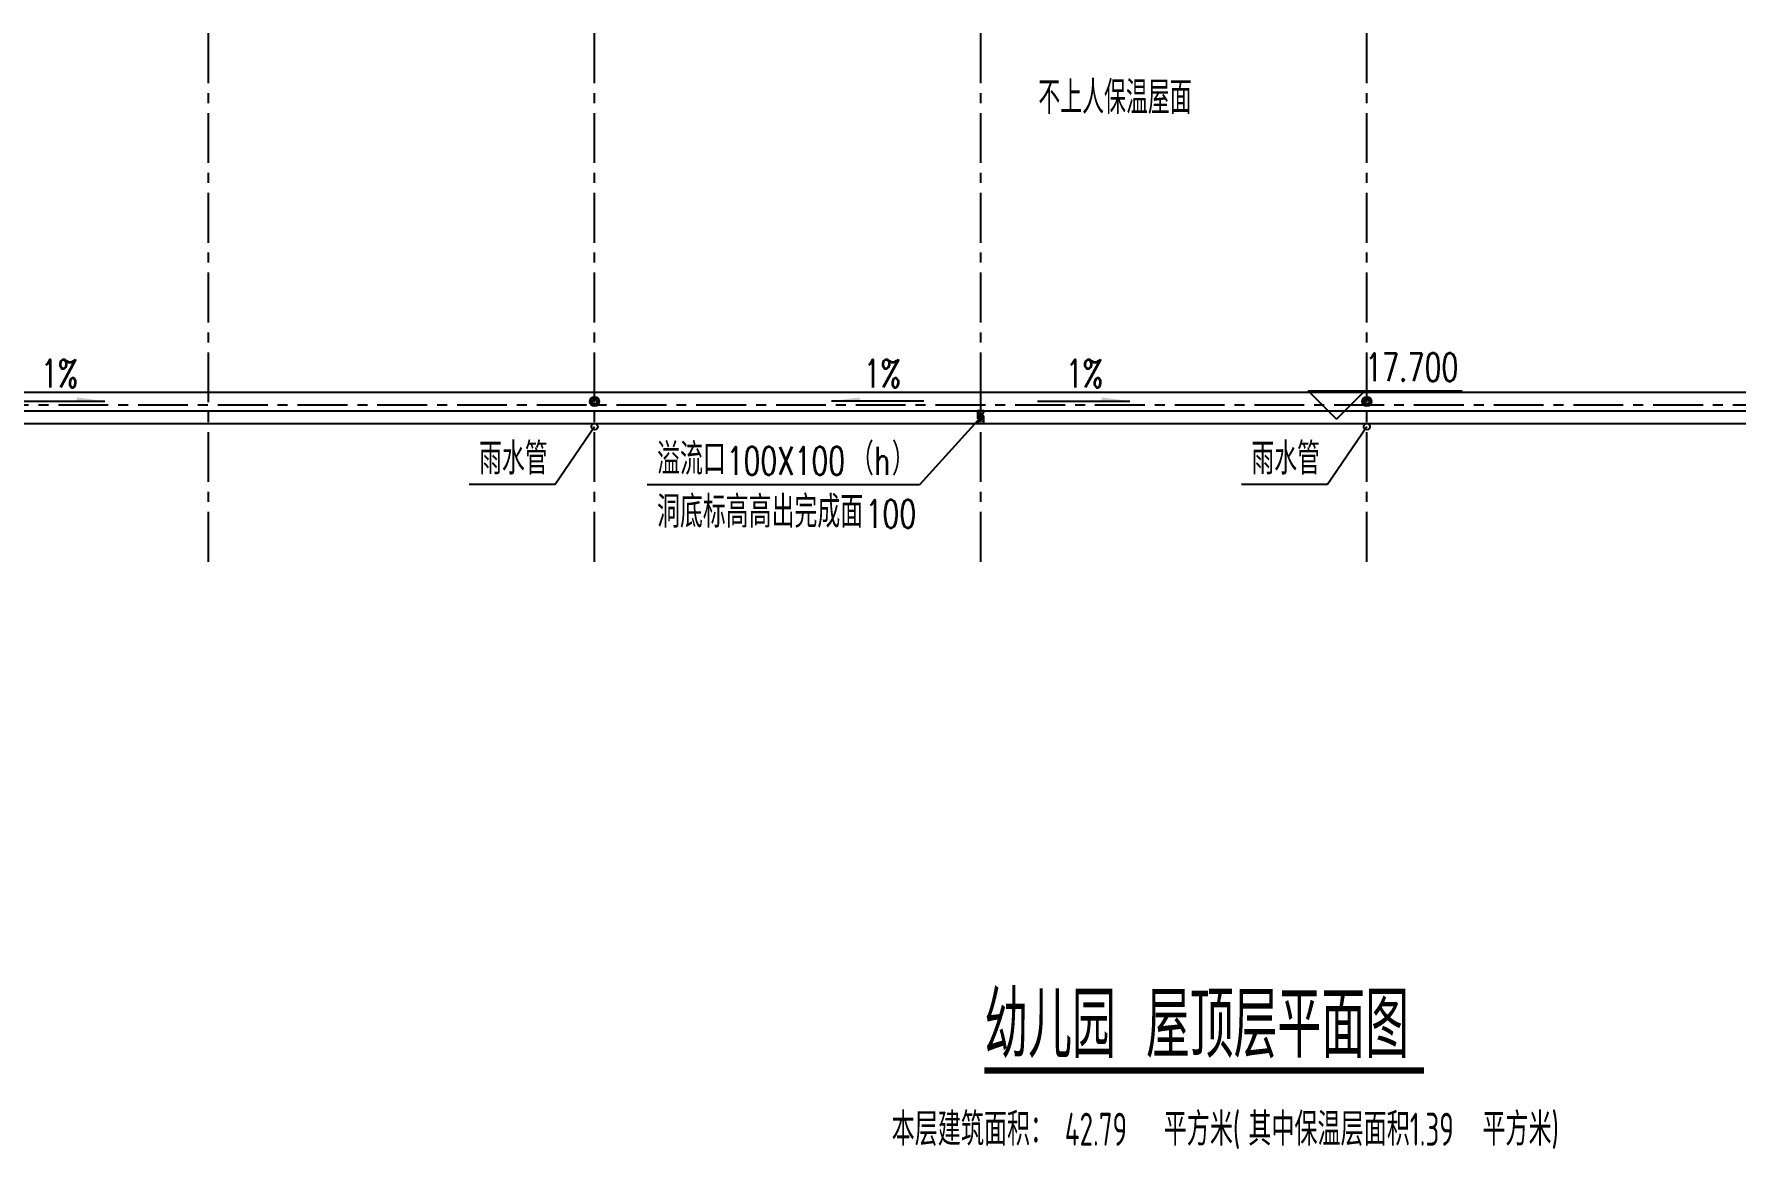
# Model space of a CAD drawing. Header units: millimetres. Extents: x -1048436 to -185795, y -983427 to 400387.
# Drawn here: x -732140 to -705034, y 137032 to 154784 of the extents above; entities that cross this region are included whole.
import ezdxf

# ---------------------------------------------------------------- set-up
doc = ezdxf.new("R2010")
doc.units = ezdxf.units.MM
doc.header["$LTSCALE"] = 500
doc.linetypes.add('DASH', pattern=[0.35, 0.25, -0.1])
doc.linetypes.add('一层轴网$0$CENTER', pattern=[50.8, 31.75, -6.35, 6.35, -6.35])
for name, color, linetype in [('DIM_LEAD', 3, 'Continuous'), ('PUB_TEXT', 7, 'Continuous'), ('一层轴网$0$建-轴线', 1, '一层轴网$0$CENTER'), ('建-墙', 254, 'Continuous'), ('建-屋面-排水沟落水口', 175, 'Continuous'), ('建-文字', 4, 'Continuous'), ('建-符号', 13, 'Continuous'), ('建-符号-箭头', 13, 'Continuous'), ('通-图框-文字', 4, 'Continuous')]:
    doc.layers.add(name, color=color, linetype=linetype)
doc.styles.add('_TCH_DIM', font='SIMPLEX', dxfattribs={"bigfont": 'GBCBIG'})
doc.styles.add('ECADI', font='hzs.shx', dxfattribs={"width": 0.7, "bigfont": 'hztxt.shx'})
doc.styles.add('XD2008', font='xd-hzs.shx', dxfattribs={"width": 0.7, "bigfont": 'xd-hztxt.shx'})

# ---------------------------------------------------------------- blocks, each defined once
blk = doc.blocks.new('A$C70866F3F')
for p, q in [((75, 150), (0, 150)), ((20, 225), (85, 187)), ((20, 75), (85, 112)), ((75, 280), (112, 215)), ((112, 85), (75, 20)), ((150, 300), (150, 225)), ((150, 75), (150, 0)), ((225, 280), (187, 215)), ((187, 85), (225, 20)), ((215, 187), (280, 225)), ((215, 112), (280, 75)), ((300, 150), (225, 150))]:
    blk.add_line(p, q)
for radius in [150, 75]:
    blk.add_circle((150, 150), radius)
blk = doc.blocks.new('dfgdgdh')
at = {"layer": 'DIM_LEAD'}
for p, q in [((-723213, 148532), (-723840, 147614)), ((-710913, 148532), (-711540, 147614)), ((-723840, 147614), (-725210, 147614)), ((-711540, 147614), (-712910, 147614))]:
    blk.add_line(p, q, dxfattribs=at)
at = {"layer": '建-屋面-排水沟落水口'}
for centre in [(-723213, 148532), (-710913, 148532)]:
    blk.add_circle(centre, 50, dxfattribs=at)
at = {"layer": '建-屋面-排水沟落水口', "xscale": 0.5, "yscale": 0.5, "zscale": 0.5, "rotation": 180.0000000333505}
for p in [(-723138, 149007), (-710838, 149007)]:
    blk.add_blockref('A$C70866F3F', p, dxfattribs=at)
at = {"layer": 'PUB_TEXT', "style": '_TCH_DIM'}
for p in [(-725053, 147771), (-712753, 147771)]:
    blk.add_text('雨水管', height=506.4, dxfattribs=at).set_placement(p)
blk = doc.blocks.new('A$C60955F92')
at = {"layer": '一层轴网$0$建-轴线', "ltscale": 0.05}
blk.add_line((-2500, -19800), (40801.3, -19800), dxfattribs=at)
for points in [[(10050, -22300), (10050, 2500)], [(16200, -22300), (16200, 2500)], [(22350, -22300), (22350, 2500)], [(28500, -22300), (28500, 2500)]]:
    blk.add_lwpolyline(points, dxfattribs=at)

msp = doc.modelspace()

# ---------------------------------------------------------------- hatches: boundary and pattern name
at = {"layer": '建-符号-箭头'}
for points in [[(-731011, 148939.4), (-731461, 148939.4), (-731461, 148999.4)], [(-719438.2, 148939.4), (-718988.2, 148939.4), (-718988.2, 148999.4)], [(-714687.2, 148939.4), (-715137.2, 148939.4), (-715137.2, 148999.4)]]:
    msp.add_hatch(color=256, dxfattribs=at).paths.add_polyline_path(points)

# ---------------------------------------------------------------- linework, layer by layer
for points in [[(-735511.4, 148582.5), (-698636.4, 148582.5, 0.0316338), (-698548.1, 148588), (-683792.6, 150464.5), (-685224.4, 161723.9), (-689984.9, 161118.5), (-690985, 168982.5)], [(-735511.4, 148782.5), (-698636.4, 148782.5, 0.0316338), (-698573.3, 148786.4), (-684016.2, 150637.7), (-685397.6, 161500.2), (-690158.1, 160894.8), (-691161.1, 168782.5)]]:
    msp.add_lwpolyline(points, format="xyb")
at = {"layer": 'DIM_LEAD'}
for p, q in [((-717062.7, 148682.5), (-718037.9, 147606.4)), ((-718037.9, 147606.4), (-722374.5, 147606.4))]:
    msp.add_line(p, q, dxfattribs=at)
at = {"layer": 'DIM_LEAD', "const_width": 60}
msp.add_lwpolyline([(-717042.5, 148704.7, 1), (-717082.8, 148660.2, 1)], format="xyb", close=True, dxfattribs=at)
at = {"layer": '建-墙', "linetype": 'DASH'}
msp.add_lwpolyline([(-717112.7, 148782.5), (-717112.7, 148582.5), (-717012.7, 148582.5), (-717012.7, 148782.5), (-717112.7, 148782.5), (-717012.7, 148582.5), (-717012.7, 148782.5), (-717112.7, 148582.5)], dxfattribs=at)
at = {"layer": '建-屋面-排水沟落水口'}
msp.add_line((-717062.7, 148782.5), (-717062.7, 149082.5), dxfattribs=at)
msp.add_lwpolyline([(-735211.1, 149082.5), (-698623.7, 149082.5), (-684054, 150935.3)], dxfattribs=at)
at = {"layer": '建-符号'}
for p, q in [((-711395.9, 148651.9), (-711845.9, 149101.9)), ((-711845.9, 149101.9), (-709394.9, 149101.9)), ((-711395.9, 148651.9), (-710945.9, 149101.9))]:
    msp.add_line(p, q, dxfattribs=at)
at = {"layer": '建-符号', "const_width": 105}
msp.add_lwpolyline([(-717005.6, 138281), (-710001.1, 138281)], dxfattribs=at)
at = {"layer": '建-符号-箭头'}
for points in [[(-732482.7, 148939.4), (-731011, 148939.4)], [(-717966.4, 148939.4), (-719438.2, 148939.4)], [(-716158.9, 148939.4), (-714687.2, 148939.4)]]:
    msp.add_lwpolyline(points, dxfattribs=at)

# ---------------------------------------------------------------- block references
for name, p in [('A$C60955F92', (-739412.7, 168682.4)), ('dfgdgdh', (0, 0))]:
    msp.add_blockref(name, p)

# ---------------------------------------------------------------- texts
at = {"layer": 'PUB_TEXT', "style": '_TCH_DIM'}
for s, height, p in [('溢流口', 506.38, (-722217, 147763.9)), ('（', 506.4, (-719131.2, 147763.9)), ('）', 506.4, (-718477.6, 147763.9)), ('洞底标高高出完成面', 506.38, (-722217, 146923.9))]:
    msp.add_text(s, height=height, dxfattribs=at).set_placement(p)
at = {"layer": 'PUB_TEXT'}
for s, height, style, width, p in [('100X100', 446.25, '_TCH_DIM', 0.705882, (-721111.2, 147763.9)), ('h', 446.2, '_TCH_DIM', 0.705882, (-718762.6, 147763.9)), ('100', 446.25, '_TCH_DIM', 0.705882, (-718899.5, 146923.9)), ('幼儿园', 1050, 'XD2008', 0.7, (-717005.6, 138482.7)), ('屋顶层平面图', 1050, 'XD2008', 0.7, (-714430.2, 138482.7))]:
    msp.add_text(s, height=height, dxfattribs=dict(at, style=style, width=width)).set_placement(p)
at = {"layer": '建-文字'}
for s, height, style, width, p in [('不上人保温屋面', 525, 'XD2008', 0.7, (-716145.8, 153511.4)), ('17.700', 446.25, '_TCH_DIM', 0.705882, (-710939.9, 149259.4)), ('1%', 446.25, '_TCH_DIM', 0.705882, (-732030.9, 149157.5)), ('1%', 446.25, '_TCH_DIM', 0.705882, (-718928.2, 149157.5)), ('1%', 446.25, '_TCH_DIM', 0.705882, (-715707.2, 149157.5))]:
    msp.add_text(s, height=height, dxfattribs=dict(at, style=style, width=width)).set_placement(p)
at = {"layer": '通-图框-文字', "style": 'ECADI', "width": 0.7}
for s, p in [('本层建筑面积：', (-718481.3, 137084.1)), ('42.79', (-715723.6, 137084.1)), ('平方米', (-714148.6, 137084.1)), ('(', (-713046.1, 137084.1)), ('其中保温层面积', (-712801.1, 137084.1)), ('1.39', (-710228.6, 137084.1)), ('平方米', (-709073.6, 137084.1)), (')', (-707971.1, 137084.1))]:
    msp.add_text(s, height=525, dxfattribs=at).set_placement(p)

doc.saveas('drawing.dxf')
